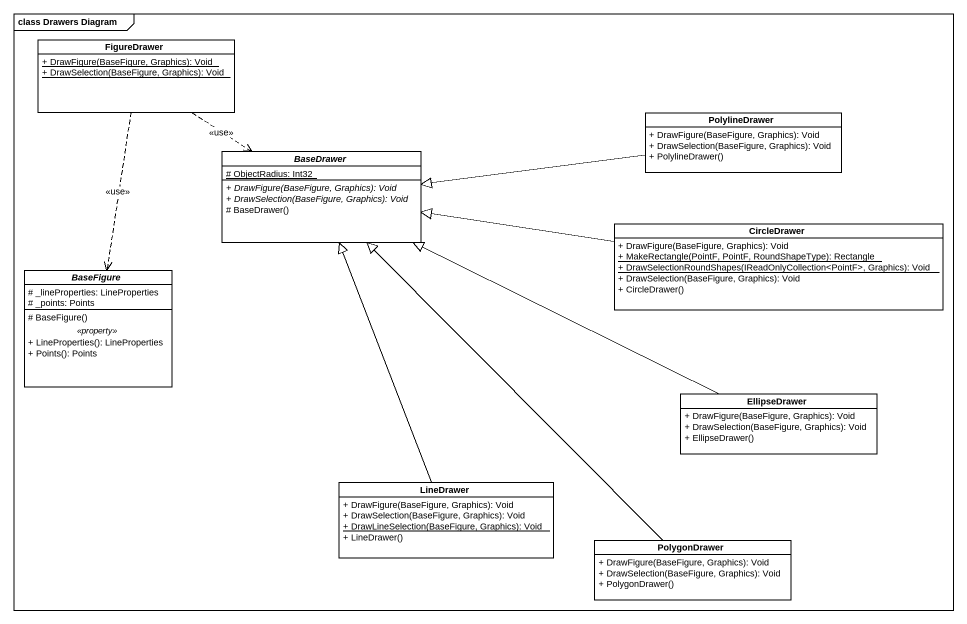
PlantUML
@startuml
mainframe class Drawers Diagram
hide circle
hide empty members
skinparam classAttributeIconSize 0
class FigureDrawer {
  {static} + DrawFigure(BaseFigure, Graphics): Void
  {static} + DrawSelection(BaseFigure, Graphics): Void
}
class PolylineDrawer {
  + DrawFigure(BaseFigure, Graphics): Void
  + DrawSelection(BaseFigure, Graphics): Void
  + PolylineDrawer()
}
abstract class BaseDrawer {
  {static} # ObjectRadius: Int32
  {abstract} + DrawFigure(BaseFigure, Graphics): Void
  {abstract} + DrawSelection(BaseFigure, Graphics): Void
  # BaseDrawer()
}
class CircleDrawer {
  + DrawFigure(BaseFigure, Graphics): Void
  {static} + MakeRectangle(PointF, PointF, RoundShapeType): Rectangle
  {static} + DrawSelectionRoundShapes(IReadOnlyCollection<PointF>, Graphics): Void
  + DrawSelection(BaseFigure, Graphics): Void
  + CircleDrawer()
}
abstract class BaseFigure {
  # _lineProperties: LineProperties
  # _points: Points
  --
  # BaseFigure()
  .. <<property>> ..
  + LineProperties(): LineProperties
  + Points(): Points
}
class EllipseDrawer {
  + DrawFigure(BaseFigure, Graphics): Void
  + DrawSelection(BaseFigure, Graphics): Void
  + EllipseDrawer()
}
class LineDrawer {
  + DrawFigure(BaseFigure, Graphics): Void
  + DrawSelection(BaseFigure, Graphics): Void
  {static} + DrawLineSelection(BaseFigure, Graphics): Void
  + LineDrawer()
}
class PolygonDrawer {
  + DrawFigure(BaseFigure, Graphics): Void
  + DrawSelection(BaseFigure, Graphics): Void
  + PolygonDrawer()
}
FigureDrawer ..> BaseDrawer : <<use>>
FigureDrawer ..> BaseFigure : <<use>>
PolylineDrawer -left-|> BaseDrawer
CircleDrawer -left-|> BaseDrawer
EllipseDrawer -left-|> BaseDrawer
LineDrawer -up-|> BaseDrawer
PolygonDrawer -up-|> BaseDrawer
@enduml
